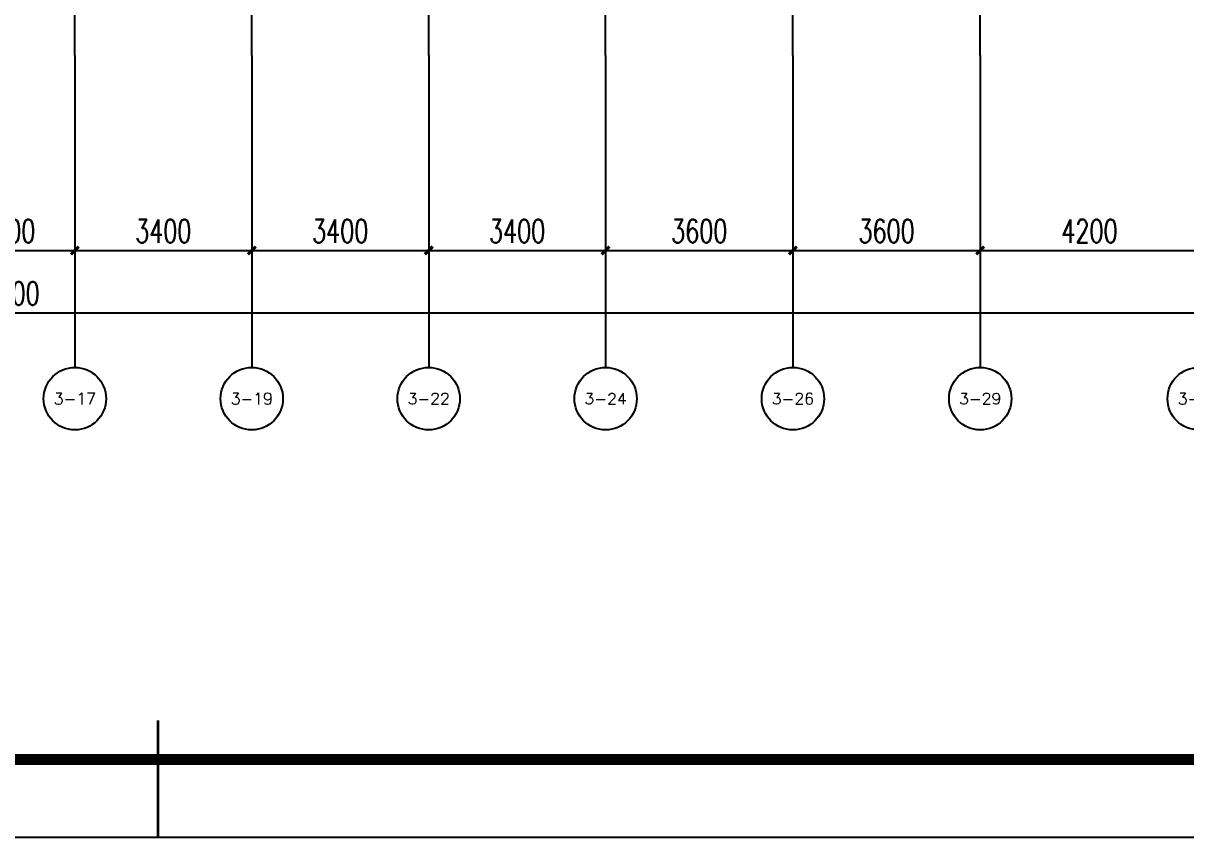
# Model space of a CAD drawing. Extents: x -59851 to 653804, y -249523 to 437614.
# Drawn here: x 209665 to 232007, y 348462 to 364143 of the extents above; entities that cross this region are included whole.
import ezdxf
from ezdxf.enums import TextEntityAlignment as Align

# ---------------------------------------------------------------- set-up
doc = ezdxf.new("R2010")
doc.units = 0
doc.header["$LTSCALE"] = 1000
doc.header["$MEASUREMENT"] = 0
for name, color, linetype in [('AXIS', 3, 'Continuous'), ('AXIS_TEXT', 7, 'Continuous'), ('DOTE', 16, 'Continuous'), ('LABEL_FIXBOX_PM', 7, 'Continuous'), ('LABEL_TXT_PM', 1, 'Continuous')]:
    doc.layers.add(name, color=color, linetype=linetype)
doc.styles.add('_TCH_AXIS', font='COMPLEX', dxfattribs={"bigfont": 'GBCBIG'})
doc.styles.add('_TCH_DIM_T3', font='SIMPLEX.shx', dxfattribs={"width": 0.705882, "bigfont": 'GBCBIG.shx'})
doc.styles.add('COMPLEX', font='COMPLEX')
doc.styles.add('LABEL_TXT_PM', font='pm_njadri_romans1.shx', dxfattribs={"width": 0.7, "bigfont": 'pm_njadri_hztxt.shx'})
doc.dimstyles.new('_TCH_ARCH&&150', dxfattribs={"dimtxt": 446.25, "dimasz": 150, "dimexe": 375, "dimexo": 450, "dimgap": 150, "dimtad": 1, "dimdec": 0, "dimzin": 0, "dimdsep": 46, "dimtxsty": '_TCH_DIM_T3', "dimblk": 'ARCHTICK', "dimcen": 0.09, "dimclrt": 7, "dimazin": 2, "dimtfac": 1, "dimtdec": 0, "dimtix": 1, "dimtmove": 2, "dimatfit": 3, "dimfxl": 0, "dimtolj": 1, "dimtzin": 0, "dimarcsym": 0})

# ---------------------------------------------------------------- blocks, each defined once
blk = doc.blocks.new('PMSheet_A1_20150113_5-3892016032414355901')
at = {"layer": 'LABEL_FIXBOX_PM'}
blk.add_lwpolyline([(0, 594), (841, 594), (841, 0), (0, 0)], close=True, dxfattribs=at)
at = {"layer": 'LABEL_FIXBOX_PM', "const_width": 1.4}
blk.add_lwpolyline([(831, 584), (25, 584), (25, 10), (831, 10)], close=True, dxfattribs=at)
at = {"layer": 'LABEL_FIXBOX_PM', "const_width": 0.35}
blk.add_lwpolyline([(420.5, 15), (420.5, 0)], dxfattribs=at)
at = {"layer": 'LABEL_TXT_PM', "style": 'LABEL_TXT_PM'}
for tag, height, width, p in [('修改图应说明理由', 4.5, 0.7, (788.35, 468.8)), ('出图章签名', 4.5, 0.7, (759.46, 338.09)), ('建设单位_U01', 4.5, 0.7, (800.9, 212.14)), ('建设单位', 4.5, 0.7, (800.9, 210.2)), ('建设单位_D01', 4.5, 0.7, (800.9, 207.4)), ('项目名称_U01', 4.5, 0.7, (800.9, 200.42)), ('项目名称', 4.5, 0.7, (800.9, 198.19)), ('项目名称_D01', 4.5, 0.7, (800.9, 195.3)), ('设计编号', 4.5, 0.6, (780.76, 187.9)), ('分项号', 4.5, 0.6, (820.26, 188)), ('项目经理签名', 4.5, 0.7, (810.18, 172.26)), ('项目经理', 4.5, 0.7, (780.26, 172)), ('审定', 4.5, 0.7, (780.26, 163.9)), ('审定签名', 4.5, 0.7, (810.18, 164.16)), ('审核', 4.5, 0.7, (780.26, 156)), ('审核签名', 4.5, 0.7, (810.18, 156.26)), ('项目负责', 4.5, 0.7, (780.26, 148)), ('项目负责签名', 4.5, 0.7, (810.18, 148.26)), ('专业负责', 4.5, 0.7, (780.26, 140)), ('专业负责签名', 4.5, 0.7, (810.18, 140.26)), ('校对签名', 4.5, 0.7, (810.18, 132.16)), ('校对', 4.5, 0.7, (780.26, 131.9)), ('设计', 4.5, 0.7, (780.26, 124)), ('设计签名', 4.5, 0.7, (810.18, 124.26)), ('绘制', 4.5, 0.7, (780.26, 115.9)), ('绘制签名', 4.5, 0.7, (810.18, 116.16)), ('方案_01', 4.5, 0.7, (780.26, 95.9)), ('方案_01签名', 4.5, 0.7, (810.18, 96.16)), ('方案_02', 4.5, 0.7, (780.26, 87.9)), ('方案_02签名', 4.5, 0.7, (810.18, 88.16)), ('方案_03签名', 4.5, 0.7, (810.2, 80.16)), ('方案_03', 4.5, 0.7, (780.29, 79.9)), ('方案_04', 4.5, 0.7, (780.26, 71.9)), ('方案_04签名', 4.5, 0.7, (810.18, 72.16)), ('图名_U02', 4.5, 0.7, (790.5, 60.2)), ('图名_U01', 4.5, 0.7, (790.5, 54.2)), ('图名', 4.5, 0.7, (790.5, 47.96)), ('图名_D01', 4.5, 0.7, (790.5, 42.4)), ('图名_D02', 4.5, 0.7, (790.5, 37)), ('图号', 3.5, 0.7, (760.97, 20.95)), ('图档号', 3.5, 0.7, (781.1, 20.95)), ('日期', 3.5, 0.7, (801.07, 20.95)), ('版本号', 3.5, 0.7, (820.27, 20.95))]:
    blk.add_attdef(tag, text='', height=height, dxfattribs=dict(at, width=width)).set_placement(p, align=Align.CENTER)
blk = doc.blocks.new('_ArchTick')
at = {"color": 0, "linetype": 'ByBlock', "const_width": 0.4}
blk.add_lwpolyline([(-0.5, -0.5), (0.5, 0.5)], dxfattribs=at)
blk = doc.blocks.new('*D4382')
at = {"layer": 'AXIS', "color": 0, "lineweight": -2, "transparency": 16777216}
for p, q in [((208057, 363074), (208057, 359399)), ((210657, 363074), (210657, 359399)), ((208057, 359774), (210657, 359774))]:
    blk.add_line(p, q, dxfattribs=at)
at = {"layer": 'Defpoints', "color": 0, "transparency": 16777216}
for p in [(208057, 363524), (210657, 363524), (210657, 359774)]:
    blk.add_point(p, dxfattribs=at)
at = {"layer": 'AXIS', "color": 0, "lineweight": -2, "transparency": 16777216, "xscale": 150, "yscale": 150, "zscale": 150, "rotation": 180}
blk.add_blockref('_ArchTick', (208057, 359774), dxfattribs=at)
at = {"layer": 'AXIS', "color": 0, "lineweight": -2, "transparency": 16777216, "xscale": 150, "yscale": 150, "zscale": 150}
blk.add_blockref('_ArchTick', (210657, 359774), dxfattribs=at)
at = {"layer": 'AXIS', "color": 7, "transparency": 16777216, "insert": (209357, 360147), "char_height": 446.2, "attachment_point": 5, "style": '_TCH_DIM_T3'}
blk.add_mtext('\\A1;2600', dxfattribs=at)
blk = doc.blocks.new('*D4383')
at = {"layer": 'AXIS', "color": 0, "lineweight": -2, "transparency": 16777216}
for p, q in [((210657, 363074), (210657, 359399)), ((214057, 363074), (214057, 359399)), ((210657, 359774), (214057, 359774))]:
    blk.add_line(p, q, dxfattribs=at)
at = {"layer": 'Defpoints', "color": 0, "transparency": 16777216}
for p in [(210657, 363524), (214057, 363524), (214057, 359774)]:
    blk.add_point(p, dxfattribs=at)
at = {"layer": 'AXIS', "color": 0, "lineweight": -2, "transparency": 16777216, "xscale": 150, "yscale": 150, "zscale": 150, "rotation": 180}
blk.add_blockref('_ArchTick', (210657, 359774), dxfattribs=at)
at = {"layer": 'AXIS', "color": 0, "lineweight": -2, "transparency": 16777216, "xscale": 150, "yscale": 150, "zscale": 150}
blk.add_blockref('_ArchTick', (214057, 359774), dxfattribs=at)
at = {"layer": 'AXIS', "color": 7, "transparency": 16777216, "insert": (212357, 360147), "char_height": 446.2, "attachment_point": 5, "style": '_TCH_DIM_T3'}
blk.add_mtext('\\A1;3400', dxfattribs=at)
blk = doc.blocks.new('*D4384')
at = {"layer": 'AXIS', "color": 0, "lineweight": -2, "transparency": 16777216}
for p, q in [((214057, 363074), (214057, 359399)), ((217457, 363074), (217457, 359399)), ((214057, 359774), (217457, 359774))]:
    blk.add_line(p, q, dxfattribs=at)
at = {"layer": 'Defpoints', "color": 0, "transparency": 16777216}
for p in [(214057, 363524), (217457, 363524), (217457, 359774)]:
    blk.add_point(p, dxfattribs=at)
at = {"layer": 'AXIS', "color": 0, "lineweight": -2, "transparency": 16777216, "xscale": 150, "yscale": 150, "zscale": 150, "rotation": 180}
blk.add_blockref('_ArchTick', (214057, 359774), dxfattribs=at)
at = {"layer": 'AXIS', "color": 0, "lineweight": -2, "transparency": 16777216, "xscale": 150, "yscale": 150, "zscale": 150}
blk.add_blockref('_ArchTick', (217457, 359774), dxfattribs=at)
at = {"layer": 'AXIS', "color": 7, "transparency": 16777216, "insert": (215757, 360147), "char_height": 446.2, "attachment_point": 5, "style": '_TCH_DIM_T3'}
blk.add_mtext('\\A1;3400', dxfattribs=at)
blk = doc.blocks.new('*D4385')
at = {"layer": 'AXIS', "color": 0, "lineweight": -2, "transparency": 16777216}
for p, q in [((217457, 363074), (217457, 359399)), ((220857, 363074), (220857, 359399)), ((217457, 359774), (220857, 359774))]:
    blk.add_line(p, q, dxfattribs=at)
at = {"layer": 'Defpoints', "color": 0, "transparency": 16777216}
for p in [(217457, 363524), (220857, 363524), (220857, 359774)]:
    blk.add_point(p, dxfattribs=at)
at = {"layer": 'AXIS', "color": 0, "lineweight": -2, "transparency": 16777216, "xscale": 150, "yscale": 150, "zscale": 150, "rotation": 180}
blk.add_blockref('_ArchTick', (217457, 359774), dxfattribs=at)
at = {"layer": 'AXIS', "color": 0, "lineweight": -2, "transparency": 16777216, "xscale": 150, "yscale": 150, "zscale": 150}
blk.add_blockref('_ArchTick', (220857, 359774), dxfattribs=at)
at = {"layer": 'AXIS', "color": 7, "transparency": 16777216, "insert": (219157, 360147), "char_height": 446.2, "attachment_point": 5, "style": '_TCH_DIM_T3'}
blk.add_mtext('\\A1;3400', dxfattribs=at)
blk = doc.blocks.new('*D4386')
at = {"layer": 'AXIS', "color": 0, "lineweight": -2, "transparency": 16777216}
for p, q in [((220857, 363074), (220857, 359399)), ((224457, 363074), (224457, 359399)), ((220857, 359774), (224457, 359774))]:
    blk.add_line(p, q, dxfattribs=at)
at = {"layer": 'Defpoints', "color": 0, "transparency": 16777216}
for p in [(220857, 363524), (224457, 363524), (224457, 359774)]:
    blk.add_point(p, dxfattribs=at)
at = {"layer": 'AXIS', "color": 0, "lineweight": -2, "transparency": 16777216, "xscale": 150, "yscale": 150, "zscale": 150, "rotation": 180}
blk.add_blockref('_ArchTick', (220857, 359774), dxfattribs=at)
at = {"layer": 'AXIS', "color": 0, "lineweight": -2, "transparency": 16777216, "xscale": 150, "yscale": 150, "zscale": 150}
blk.add_blockref('_ArchTick', (224457, 359774), dxfattribs=at)
at = {"layer": 'AXIS', "color": 7, "transparency": 16777216, "insert": (222657, 360147), "char_height": 446.2, "attachment_point": 5, "style": '_TCH_DIM_T3'}
blk.add_mtext('\\A1;3600', dxfattribs=at)
blk = doc.blocks.new('*D4387')
at = {"layer": 'AXIS', "color": 0, "lineweight": -2, "transparency": 16777216}
for p, q in [((224457, 363074), (224457, 359399)), ((228057, 363074), (228057, 359399)), ((224457, 359774), (228057, 359774))]:
    blk.add_line(p, q, dxfattribs=at)
at = {"layer": 'Defpoints', "color": 0, "transparency": 16777216}
for p in [(224457, 363524), (228057, 363524), (228057, 359774)]:
    blk.add_point(p, dxfattribs=at)
at = {"layer": 'AXIS', "color": 0, "lineweight": -2, "transparency": 16777216, "xscale": 150, "yscale": 150, "zscale": 150, "rotation": 180}
blk.add_blockref('_ArchTick', (224457, 359774), dxfattribs=at)
at = {"layer": 'AXIS', "color": 0, "lineweight": -2, "transparency": 16777216, "xscale": 150, "yscale": 150, "zscale": 150}
blk.add_blockref('_ArchTick', (228057, 359774), dxfattribs=at)
at = {"layer": 'AXIS', "color": 7, "transparency": 16777216, "insert": (226257, 360147), "char_height": 446.2, "attachment_point": 5, "style": '_TCH_DIM_T3'}
blk.add_mtext('\\A1;3600', dxfattribs=at)
blk = doc.blocks.new('*D4388')
at = {"layer": 'AXIS', "color": 0, "lineweight": -2, "transparency": 16777216}
for p, q in [((228057, 363074), (228057, 359399)), ((232257, 363074), (232257, 359399)), ((228057, 359774), (232257, 359774))]:
    blk.add_line(p, q, dxfattribs=at)
at = {"layer": 'Defpoints', "color": 0, "transparency": 16777216}
for p in [(228057, 363524), (232257, 363524), (232257, 359774)]:
    blk.add_point(p, dxfattribs=at)
at = {"layer": 'AXIS', "color": 0, "lineweight": -2, "transparency": 16777216, "xscale": 150, "yscale": 150, "zscale": 150, "rotation": 180}
blk.add_blockref('_ArchTick', (228057, 359774), dxfattribs=at)
at = {"layer": 'AXIS', "color": 0, "lineweight": -2, "transparency": 16777216, "xscale": 150, "yscale": 150, "zscale": 150}
blk.add_blockref('_ArchTick', (232257, 359774), dxfattribs=at)
at = {"layer": 'AXIS', "color": 7, "transparency": 16777216, "insert": (230157, 360147), "char_height": 446.2, "attachment_point": 5, "style": '_TCH_DIM_T3'}
blk.add_mtext('\\A1;4200', dxfattribs=at)
blk = doc.blocks.new('*D4391')
at = {"layer": 'AXIS', "color": 0, "lineweight": -2, "transparency": 16777216}
for p, q in [((180057, 363074), (180057, 358199)), ((238557, 363074), (238557, 358199)), ((180057, 358574), (238557, 358574))]:
    blk.add_line(p, q, dxfattribs=at)
at = {"layer": 'Defpoints', "color": 0, "transparency": 16777216}
for p in [(180057, 363524), (238557, 363524), (238557, 358574)]:
    blk.add_point(p, dxfattribs=at)
at = {"layer": 'AXIS', "color": 0, "lineweight": -2, "transparency": 16777216, "xscale": 150, "yscale": 150, "zscale": 150, "rotation": 180}
blk.add_blockref('_ArchTick', (180057, 358574), dxfattribs=at)
at = {"layer": 'AXIS', "color": 0, "lineweight": -2, "transparency": 16777216, "xscale": 150, "yscale": 150, "zscale": 150}
blk.add_blockref('_ArchTick', (238557, 358574), dxfattribs=at)
at = {"layer": 'AXIS', "color": 7, "transparency": 16777216, "insert": (209307, 358947), "char_height": 446.2, "attachment_point": 5, "style": '_TCH_DIM_T3'}
blk.add_mtext('\\A1;58500', dxfattribs=at)
blk = doc.blocks.new('_AXISO')
blk.add_circle((0, 0), 0.5)
at = {"layer": 'AXIS_TEXT', "style": 'COMPLEX', "width": 1.041667}
blk.add_attdef('A', text='', height=0.56, dxfattribs=at).set_placement((-0.25, -0.28), (0.25, -0.28), align=Align.FIT)

msp = doc.modelspace()

# ---------------------------------------------------------------- linework, layer by layer
at = {"layer": 'AXIS'}
for p, q in [((210657.2, 363523.9), (210657.2, 357523.9)), ((214057.2, 363523.9), (214057.2, 357523.9)), ((217457.2, 363523.9), (217457.2, 357523.9)), ((220857.2, 363523.9), (220857.2, 357523.9)), ((224457.2, 363523.9), (224457.2, 357523.9)), ((228057.2, 363523.9), (228057.2, 357523.9))]:
    msp.add_line(p, q, dxfattribs=at)
at = {"layer": 'DOTE'}
for p, q in [((210657.2, 363523.9), (210657.2, 423848.2)), ((214057.2, 363523.9), (214057.2, 423848.2)), ((217457.2, 363523.9), (217457.2, 423848.2)), ((220857.2, 363523.9), (220857.2, 423848.2)), ((224457.2, 363523.9), (224457.2, 423848.2)), ((228057.2, 363523.9), (228057.2, 423848.2))]:
    msp.add_line(p, q, dxfattribs=at)

# ---------------------------------------------------------------- block references
at = {"xscale": 150, "yscale": 150, "zscale": 150}
msp.add_blockref('PMSheet_A1_20150113_5-3892016032414355901', (149177.5, 348488), dxfattribs=at)
at = {"layer": 'AXIS'}
ref = msp.add_blockref('_AXISO', (210657.2, 356923.9), dxfattribs=dict(at, xscale=1200, yscale=1200, zscale=1200))
ref.add_attrib('A', '3-17', dxfattribs={"layer": 'AXIS_TEXT', "height": 229.32, "style": '_TCH_AXIS'}).set_placement((210253.2, 356809.2), (211061.3, 356809.2), align=Align.FIT)
ref = msp.add_blockref('_AXISO', (214057.2, 356923.9), dxfattribs=dict(at, xscale=1200, yscale=1200, zscale=1200))
ref.add_attrib('A', '3-19', dxfattribs={"layer": 'AXIS_TEXT', "height": 229.32, "style": '_TCH_AXIS'}).set_placement((213653.2, 356809.2), (214461.3, 356809.2), align=Align.FIT)
ref = msp.add_blockref('_AXISO', (217457.2, 356923.9), dxfattribs=dict(at, xscale=1200, yscale=1200, zscale=1200))
ref.add_attrib('A', '3-22', dxfattribs={"layer": 'AXIS_TEXT', "height": 215.8, "style": '_TCH_AXIS'}).set_placement((217051.3, 356816), (217863.1, 356816), align=Align.FIT)
ref = msp.add_blockref('_AXISO', (220857.2, 356923.9), dxfattribs=dict(at, xscale=1200, yscale=1200, zscale=1200))
ref.add_attrib('A', '3-24', dxfattribs={"layer": 'AXIS_TEXT', "height": 210.81, "style": '_TCH_AXIS'}).set_placement((220450.7, 356818.5), (221263.8, 356818.5), align=Align.FIT)
ref = msp.add_blockref('_AXISO', (224457.2, 356923.9), dxfattribs=dict(at, xscale=1200, yscale=1200, zscale=1200))
ref.add_attrib('A', '3-26', dxfattribs={"layer": 'AXIS_TEXT', "height": 215.8, "style": '_TCH_AXIS'}).set_placement((224051.3, 356816), (224863.1, 356816), align=Align.FIT)
ref = msp.add_blockref('_AXISO', (228057.2, 356923.9), dxfattribs=dict(at, xscale=1200, yscale=1200, zscale=1200))
ref.add_attrib('A', '3-29', dxfattribs={"layer": 'AXIS_TEXT', "height": 215.8, "style": '_TCH_AXIS'}).set_placement((227651.3, 356816), (228463.1, 356816), align=Align.FIT)
ref = msp.add_blockref('_AXISO', (232257.2, 356923.9), dxfattribs=dict(at, xscale=1200, yscale=1200, zscale=1200))
ref.add_attrib('A', '3-S1', dxfattribs={"layer": 'AXIS_TEXT', "height": 229.32, "style": '_TCH_AXIS'}).set_placement((231853.2, 356809.2), (232661.3, 356809.2), align=Align.FIT)

# ---------------------------------------------------------------- dimensions: what is measured, and where the dimension line sits
for p1, p2, distance, picture, middle in [((180057.2, 363523.9), (238557.2, 363523.9), -4950, '*D4391', (209307.2, 358947)), ((208057.2, 363523.9), (210657.2, 363523.9), -3750, '*D4382', (209357.2, 360147)), ((210657.2, 363523.9), (214057.2, 363523.9), -3750, '*D4383', (212357.2, 360147)), ((214057.2, 363523.9), (217457.2, 363523.9), -3750, '*D4384', (215757.2, 360147)), ((217457.2, 363523.9), (220857.2, 363523.9), -3750, '*D4385', (219157.2, 360147)), ((220857.2, 363523.9), (224457.2, 363523.9), -3750, '*D4386', (222657.2, 360147)), ((224457.2, 363523.9), (228057.2, 363523.9), -3750, '*D4387', (226257.2, 360147)), ((228057.2, 363523.9), (232257.2, 363523.9), -3750, '*D4388', (230157.2, 360147))]:
    dim = msp.add_aligned_dim(p1=p1, p2=p2, distance=distance, dimstyle='_TCH_ARCH&&150', dxfattribs=at)
    dim.commit()
    dim.dimension.update_dxf_attribs({"geometry": picture, "text_midpoint": middle})

doc.saveas('drawing.dxf')
